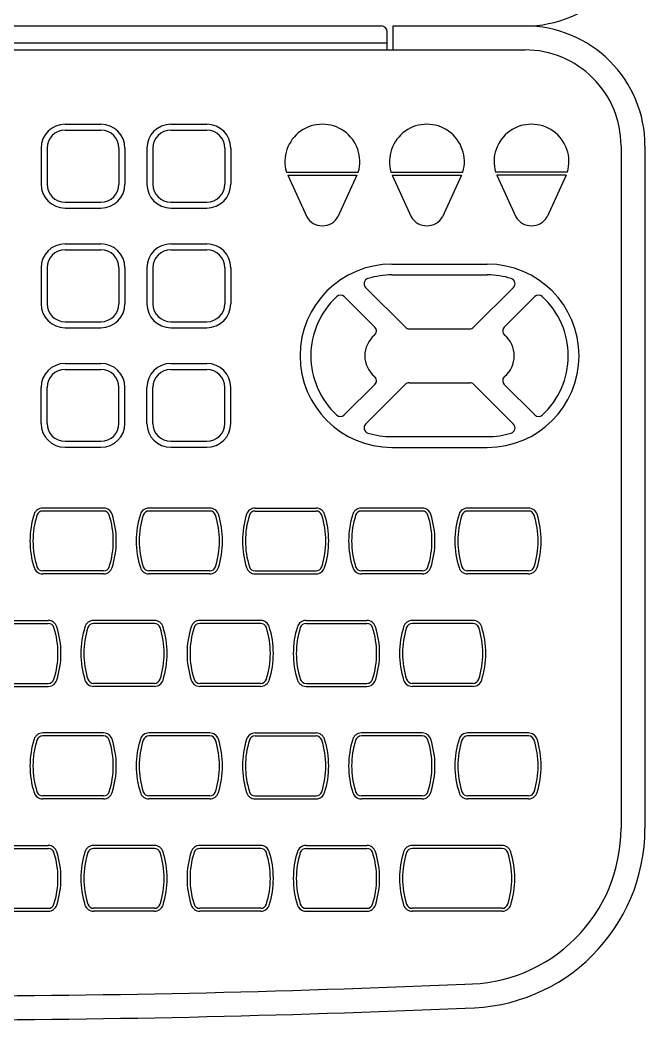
# Model space of a CAD drawing. Extents: x 5.885 to 6.007, y 4.563 to 4.729.
# Drawn here: x 5.9545 to 6.0066, y 4.5633 to 4.6468 of the extents above; entities that cross this region are included whole.
import ezdxf

# ---------------------------------------------------------------- set-up
doc = ezdxf.new("R2010")
doc.units = 0
doc.layers.add('LAYOUT', color=4, linetype='CONTINUOUS')

msp = doc.modelspace()

# ---------------------------------------------------------------- linework, layer by layer
at = {"layer": 'LAYOUT', "color": 0}
for p, q in [((5.906649388641306, 4.646343939913974), (5.984649388641306, 4.646343939913974)), ((5.985649388641307, 4.646343939913974), (5.996649388641307, 4.646343939913974)), ((5.985649388641306, 4.644343939913974), (5.985649388641306, 4.646343939913974)), ((5.985149388641307, 4.644343939913974), (5.985149388641306, 4.645843939913974)), ((5.894649388641305, 4.644343939913974), (5.996649388641307, 4.644343939913974)), ((5.906149388641306, 4.644943939913974), (5.985149388641306, 4.644943939913975)), ((5.958266622131831, 4.638139234691102), (5.961266622131831, 4.638139234691101)), ((5.958266622131831, 4.637639234691102), (5.961266622131831, 4.637639234691101)), ((5.967095103270706, 4.638139234691102), (5.970095103270706, 4.638139234691101)), ((5.967095103270706, 4.637639234691102), (5.970095103270706, 4.637639234691101)), ((5.956266622131831, 4.636139234691102), (5.956266622131831, 4.6331392346911)), ((5.956766622131831, 4.636139234691102), (5.956766622131831, 4.6331392346911)), ((5.962766622131831, 4.636139234691101), (5.962766622131831, 4.6331392346911)), ((5.96326662213183, 4.636139234691101), (5.96326662213183, 4.6331392346911)), ((5.965095103270706, 4.636139234691102), (5.965095103270706, 4.6331392346911)), ((5.965595103270706, 4.636139234691102), (5.965595103270706, 4.6331392346911)), ((5.971595103270706, 4.636139234691101), (5.971595103270706, 4.6331392346911)), ((5.972095103270706, 4.636139234691101), (5.972095103270706, 4.6331392346911)), ((6.004649388641307, 4.636343939913974), (6.004649388641305, 4.579343939913974)), ((6.006649388641307, 4.636343939913974), (6.006649388641304, 4.579343939913974)), ((5.976733060168015, 4.634139234691101), (5.982733060168016, 4.634139234691101)), ((5.976846975273988, 4.633889234691101), (5.982619145062044, 4.633889234691101)), ((5.976846975273987, 4.633889234691101), (5.978428457779874, 4.63041848668892)), ((5.982619145062044, 4.633889234691101), (5.981037662556158, 4.63041848668892)), ((5.985457447281582, 4.634139234691101), (5.991457447281583, 4.634139234691101)), ((5.985571362387554, 4.633889234691101), (5.987152844893441, 4.63041848668892)), ((5.985571362387555, 4.633889234691101), (5.991343532175611, 4.633889234691101)), ((5.991343532175611, 4.633889234691101), (5.989762049669725, 4.63041848668892)), ((6.000181834395151, 4.634139234691101), (5.99418183439515, 4.634139234691101)), ((5.994295749501122, 4.633889234691101), (5.995877232007008, 4.63041848668892)), ((6.000067919289178, 4.633889234691101), (5.994295749501122, 4.633889234691101)), ((6.000067919289179, 4.633889234691101), (5.998486436783292, 4.63041848668892)), ((5.958266622131831, 4.6316392346911), (5.961266622131831, 4.6316392346911)), ((5.958266622131831, 4.6311392346911), (5.961266622131831, 4.6311392346911)), ((5.967095103270706, 4.6316392346911), (5.970095103270706, 4.6316392346911)), ((5.967095103270706, 4.6311392346911), (5.970095103270706, 4.6311392346911)), ((5.958266622131831, 4.628151645641757), (5.961266622131831, 4.628151645641756)), ((5.958266622131831, 4.627651645641757), (5.961266622131831, 4.627651645641756)), ((5.967095103270706, 4.628151645641757), (5.970095103270706, 4.628151645641756)), ((5.967095103270706, 4.627651645641757), (5.970095103270706, 4.627651645641756)), ((5.956266622131831, 4.626151645641757), (5.956266622131831, 4.623151645641755)), ((5.956766622131831, 4.626151645641757), (5.956766622131831, 4.623151645641755)), ((5.962766622131831, 4.626151645641756), (5.962766622131831, 4.623151645641755)), ((5.96326662213183, 4.626151645641756), (5.96326662213183, 4.623151645641755)), ((5.965095103270706, 4.626151645641757), (5.965095103270706, 4.623151645641755)), ((5.965595103270706, 4.626151645641757), (5.965595103270706, 4.623151645641755)), ((5.971595103270706, 4.626151645641756), (5.971595103270706, 4.623151645641755)), ((5.972095103270706, 4.626151645641756), (5.972095103270706, 4.623151645641755)), ((5.9855247587583, 4.626456773067257), (5.993496848205527, 4.626456773067257)), ((5.9855247587583, 4.625556773067256), (5.993496848205527, 4.625556773067256)), ((5.98666574901597, 4.621188575015722), (5.983346575169112, 4.624507748862582)), ((5.992355857947857, 4.621188575015722), (5.995675031794798, 4.624507748862664)), ((5.984111794395091, 4.621196945224327), (5.981561850345089, 4.62374688927433)), ((5.994909812568905, 4.621196945224499), (5.99745975661881, 4.623746889274404)), ((5.958266622131831, 4.621651645641755), (5.961266622131831, 4.621651645641755)), ((5.958266622131831, 4.621151645641755), (5.961266622131831, 4.621151645641755)), ((5.967095103270706, 4.621651645641755), (5.970095103270706, 4.621651645641755)), ((5.967095103270706, 4.621151645641755), (5.970095103270706, 4.621151645641755)), ((5.986983947067504, 4.621056773067256), (5.992037659896322, 4.621056773067256)), ((5.958266622131831, 4.618164056592412), (5.961266622131831, 4.618164056592412)), ((5.958266622131831, 4.617664056592412), (5.961266622131831, 4.617664056592412)), ((5.967095103270706, 4.618164056592412), (5.970095103270706, 4.618164056592412)), ((5.967095103270706, 4.617664056592412), (5.970095103270706, 4.617664056592412)), ((5.956266622131831, 4.61316405659241), (5.956266622131831, 4.616164056592412)), ((5.956766622131831, 4.61316405659241), (5.956766622131831, 4.616164056592412)), ((5.962766622131831, 4.613164056592411), (5.962766622131831, 4.616164056592412)), ((5.96326662213183, 4.613164056592411), (5.96326662213183, 4.616164056592412)), ((5.965095103270706, 4.61316405659241), (5.965095103270706, 4.616164056592412)), ((5.965595103270706, 4.61316405659241), (5.965595103270706, 4.616164056592412)), ((5.971595103270706, 4.613164056592411), (5.971595103270706, 4.616164056592412)), ((5.972095103270706, 4.613164056592411), (5.972095103270706, 4.616164056592412)), ((5.984111794395091, 4.616416600910184), (5.981561850345089, 4.613866656860181)), ((5.986665749015968, 4.616424971118789), (5.983346575169112, 4.61310579727193)), ((5.986983947067502, 4.616556773067257), (5.992037659896323, 4.616556773067257)), ((5.992355857947858, 4.616424971118789), (5.995675031794798, 4.613105797271848)), ((5.994909812568905, 4.616416600910012), (5.997459756618811, 4.613866656860107)), ((5.9855247587583, 4.612056773067256), (5.993496848205527, 4.612056773067256)), ((5.958266622131831, 4.61166405659241), (5.961266622131831, 4.611664056592411)), ((5.958266622131831, 4.61116405659241), (5.961266622131831, 4.611164056592411)), ((5.967095103270706, 4.61166405659241), (5.970095103270706, 4.611664056592411)), ((5.967095103270706, 4.61116405659241), (5.970095103270706, 4.611164056592411)), ((5.9855247587583, 4.611156773067256), (5.993496848205527, 4.611156773067256)), ((5.961481817722884, 4.606093939913975), (5.956402104086651, 4.606093939913975)), ((5.97034353256532, 4.606093939913975), (5.965263818929087, 4.606093939913975)), ((5.974125533771522, 4.606093939913975), (5.979205247407755, 4.606093939913975)), ((5.988066962250191, 4.606093939913975), (5.982987248613957, 4.606093939913975)), ((5.996928677092626, 4.606093939913975), (5.991848963456393, 4.606093939913975)), ((5.961481817722884, 4.605843939913974), (5.956402104086651, 4.605843939913974)), ((5.97034353256532, 4.605843939913974), (5.965263818929087, 4.605843939913974)), ((5.974125533771522, 4.605843939913974), (5.979205247407755, 4.605843939913974)), ((5.988066962250191, 4.605843939913974), (5.982987248613957, 4.605843939913974)), ((5.996928677092626, 4.605843939913974), (5.991848963456393, 4.605843939913974)), ((5.961481817722883, 4.600843939913975), (5.956402104086651, 4.600843939913974)), ((5.961481817722883, 4.600593939913975), (5.956402104086651, 4.600593939913974)), ((5.970343532565319, 4.600843939913975), (5.965263818929087, 4.600843939913974)), ((5.970343532565319, 4.600593939913975), (5.965263818929087, 4.600593939913974)), ((5.974125533771523, 4.600843939913975), (5.979205247407755, 4.600843939913974)), ((5.974125533771523, 4.600593939913975), (5.979205247407755, 4.600593939913974)), ((5.98806696225019, 4.600843939913975), (5.982987248613957, 4.600843939913974)), ((5.98806696225019, 4.600593939913975), (5.982987248613957, 4.600593939913974)), ((5.996928677092625, 4.600843939913975), (5.991848963456393, 4.600843939913974)), ((5.996928677092625, 4.600593939913975), (5.991848963456393, 4.600593939913974)), ((5.951784590208616, 4.596702558540234), (5.956864303844849, 4.596702558540234)), ((5.965726018687285, 4.596702558540234), (5.960646305051052, 4.596702558540234)), ((5.97458773352972, 4.596702558540234), (5.969508019893487, 4.596702558540234)), ((5.978369734735923, 4.596702558540234), (5.983449448372156, 4.596702558540234)), ((5.992311163214591, 4.596702558540234), (5.987231449578358, 4.596702558540234)), ((5.951784590208616, 4.596452558540234), (5.956864303844849, 4.596452558540234)), ((5.965726018687285, 4.596452558540234), (5.960646305051052, 4.596452558540234)), ((5.97458773352972, 4.596452558540234), (5.969508019893487, 4.596452558540234)), ((5.978369734735923, 4.596452558540234), (5.983449448372156, 4.596452558540234)), ((5.992311163214591, 4.596452558540234), (5.987231449578358, 4.596452558540234)), ((5.951784590208617, 4.591452558540235), (5.956864303844849, 4.591452558540234)), ((5.951784590208617, 4.591202558540235), (5.956864303844849, 4.591202558540234)), ((5.965726018687284, 4.591452558540235), (5.960646305051052, 4.591452558540234)), ((5.965726018687284, 4.591202558540235), (5.960646305051052, 4.591202558540234)), ((5.974587733529719, 4.591452558540235), (5.969508019893487, 4.591452558540234)), ((5.974587733529719, 4.591202558540235), (5.969508019893487, 4.591202558540234)), ((5.978369734735923, 4.591452558540235), (5.983449448372156, 4.591452558540234)), ((5.978369734735923, 4.591202558540235), (5.983449448372156, 4.591202558540234)), ((5.99231116321459, 4.591452558540235), (5.987231449578358, 4.591452558540234)), ((5.99231116321459, 4.591202558540235), (5.987231449578358, 4.591202558540234)), ((5.961481817722883, 4.587311177166494), (5.956402104086651, 4.587311177166495)), ((5.961481817722883, 4.587061177166493), (5.956402104086651, 4.587061177166494)), ((5.970343532565319, 4.587311177166494), (5.965263818929087, 4.587311177166495)), ((5.970343532565319, 4.587061177166493), (5.965263818929087, 4.587061177166494)), ((5.974125533771523, 4.587311177166494), (5.979205247407755, 4.587311177166495)), ((5.974125533771523, 4.587061177166493), (5.979205247407755, 4.587061177166494)), ((5.98806696225019, 4.587311177166494), (5.982987248613957, 4.587311177166495)), ((5.98806696225019, 4.587061177166493), (5.982987248613957, 4.587061177166494)), ((5.996928677092625, 4.587311177166494), (5.991848963456393, 4.587311177166495)), ((5.996928677092625, 4.587061177166493), (5.991848963456393, 4.587061177166494)), ((5.961481817722884, 4.582061177166494), (5.956402104086651, 4.582061177166494)), ((5.961481817722884, 4.581811177166494), (5.956402104086651, 4.581811177166494)), ((5.97034353256532, 4.582061177166494), (5.965263818929087, 4.582061177166494)), ((5.97034353256532, 4.581811177166494), (5.965263818929087, 4.581811177166494)), ((5.974125533771522, 4.582061177166494), (5.979205247407755, 4.582061177166494)), ((5.974125533771522, 4.581811177166494), (5.979205247407755, 4.581811177166494)), ((5.988066962250191, 4.582061177166494), (5.982987248613957, 4.582061177166494)), ((5.988066962250191, 4.581811177166494), (5.982987248613957, 4.581811177166494)), ((5.996928677092626, 4.582061177166494), (5.991848963456393, 4.582061177166494)), ((5.996928677092626, 4.581811177166494), (5.991848963456393, 4.581811177166494)), ((5.951784590208617, 4.577919795792753), (5.956864303844849, 4.577919795792754)), ((5.951784590208617, 4.577669795792753), (5.956864303844849, 4.577669795792754)), ((5.965726018687284, 4.577919795792753), (5.960646305051052, 4.577919795792754)), ((5.965726018687284, 4.577669795792753), (5.960646305051052, 4.577669795792754)), ((5.974587733529719, 4.577919795792753), (5.969508019893487, 4.577919795792754)), ((5.974587733529719, 4.577669795792753), (5.969508019893487, 4.577669795792754)), ((5.978369734735923, 4.577919795792753), (5.983449448372156, 4.577919795792754)), ((5.978369734735923, 4.577669795792753), (5.983449448372156, 4.577669795792754)), ((5.994730908003985, 4.577919795792753), (5.987231449578358, 4.577919795792754)), ((5.994730908003985, 4.577669795792753), (5.987231449578358, 4.577669795792754)), ((5.951784590208616, 4.572669795792754), (5.956864303844849, 4.572669795792754)), ((5.965726018687285, 4.572669795792754), (5.960646305051052, 4.572669795792754)), ((5.97458773352972, 4.572669795792754), (5.969508019893487, 4.572669795792754)), ((5.978369734735923, 4.572669795792754), (5.983449448372156, 4.572669795792754)), ((5.994730908003986, 4.572669795792754), (5.987231449578358, 4.572669795792754)), ((5.951784590208616, 4.572419795792753), (5.956864303844849, 4.572419795792753)), ((5.965726018687285, 4.572419795792753), (5.960646305051052, 4.572419795792753)), ((5.97458773352972, 4.572419795792753), (5.969508019893487, 4.572419795792753)), ((5.978369734735923, 4.572419795792753), (5.983449448372156, 4.572419795792753)), ((5.994730908003986, 4.572419795792753), (5.987231449578358, 4.572419795792753))]:
    msp.add_line(p, q, dxfattribs=at)
for centre, radius, start, end in [((5.996649388641307, 4.656343939913974), 0.01, 270, 1.2213e-12), ((5.984649388641306, 4.645843939913974), 0.0005, 2.54444e-11, 90), ((5.996649388641307, 4.636343939913974), 0.01, 359.9999999999988, 90), ((5.996649388641307, 4.636343939913974), 0.008, 359.9999999999988, 90), ((5.958266622131831, 4.636139234691102), 0.002, 90, 180), ((5.958266622131831, 4.636139234691102), 0.0015, 90, 180), ((5.961266622131831, 4.636139234691101), 0.002, 0, 89.99999999999234), ((5.961266622131831, 4.636139234691101), 0.0015, 0, 89.99999999999234), ((5.967095103270706, 4.636139234691102), 0.002, 90, 180), ((5.967095103270706, 4.636139234691102), 0.0015, 90, 180), ((5.970095103270706, 4.636139234691101), 0.002, 0, 89.99999999999234), ((5.970095103270706, 4.636139234691101), 0.0015, 0, 89.99999999999234), ((5.979733060168016, 4.635014234691102), 0.0031250000000011, 343.7397952916822, 196.2602047083693), ((5.988457447281583, 4.635014234691102), 0.0031250000000011, 343.7397952916822, 196.2602047083693), ((5.99718183439515, 4.635014234691102), 0.0031250000000011, 343.7397952916307, 196.2602047083178), ((5.958266622131831, 4.6331392346911), 0.002, 180, 270), ((5.958266622131831, 4.6331392346911), 0.0015, 180, 270), ((5.961266622131831, 4.6331392346911), 0.002, 270.0000000000076, 0), ((5.961266622131831, 4.6331392346911), 0.0015, 270.0000000000076, 0), ((5.967095103270706, 4.6331392346911), 0.002, 180, 270), ((5.967095103270706, 4.6331392346911), 0.0015, 180, 270), ((5.970095103270706, 4.6331392346911), 0.0015, 270.0000000000076, 0), ((5.970095103270706, 4.6331392346911), 0.002, 270.0000000000076, 0), ((5.979733060168016, 4.63115876542619), 0.0015, 209.5721492740182, 330.4278507259818), ((5.988457447281583, 4.63115876542619), 0.0015, 209.5721492740182, 330.4278507259818), ((5.99718183439515, 4.63115876542619), 0.0015, 209.5721492740182, 330.4278507259818), ((5.958266622131831, 4.626151645641757), 0.002, 90, 180), ((5.958266622131831, 4.626151645641757), 0.0015, 90, 180), ((5.961266622131831, 4.626151645641756), 0.002, 0, 89.99999999999234), ((5.961266622131831, 4.626151645641756), 0.0015, 0, 89.99999999999234), ((5.967095103270706, 4.626151645641757), 0.002, 90, 180), ((5.967095103270706, 4.626151645641757), 0.0015, 90, 180), ((5.970095103270706, 4.626151645641756), 0.002, 0, 89.99999999999234), ((5.970095103270706, 4.626151645641756), 0.0015, 0, 89.99999999999234), ((5.9855247587583, 4.618806773067256), 0.0076500000000002, 90, 270), ((5.993496848205527, 4.618806773067256), 0.0076500000000002, 270, 90), ((5.983664773220644, 4.624825946914115), 0.00045, 107.1716774840879, 225), ((5.9855247587583, 4.618806773067256), 0.0067500000000002, 90, 107.1716774841056), ((5.993496848205527, 4.618806773067256), 0.0067500000000002, 72.82832251539857, 90), ((5.995356833743264, 4.624825946914198), 0.00045, 315, 72.82832251536497), ((5.9855247587583, 4.618806773067256), 0.0067500000000002, 132.8077628188371, 227.1922371811629), ((5.981243652293554, 4.623428691222797), 0.00045, 45, 132.8077628188208), ((5.997777954670345, 4.62342869122287), 0.00045, 47.19223718117954, 135), ((5.993496848205527, 4.618806773067256), 0.0067500000000002, 312.8077628188754, 47.19223718113419), ((5.958266622131831, 4.623151645641755), 0.002, 180, 270), ((5.958266622131831, 4.623151645641755), 0.0015, 180, 270), ((5.961266622131831, 4.623151645641755), 0.0015, 270.0000000000076, 0), ((5.961266622131831, 4.623151645641755), 0.002, 270.0000000000076, 0), ((5.967095103270706, 4.623151645641755), 0.002, 180, 270), ((5.967095103270706, 4.623151645641755), 0.0015, 180, 270), ((5.970095103270706, 4.623151645641755), 0.002, 270.0000000000076, 0), ((5.970095103270706, 4.623151645641755), 0.0015, 270.0000000000076, 0), ((5.983793596343558, 4.620878747172793), 0.00045, 309.8792133051604, 45), ((5.986983947067504, 4.621506773067256), 0.00045, 225, 270), ((5.992037659896322, 4.621506773067256), 0.00045, 270, 315), ((5.99522801062044, 4.620878747172965), 0.00045, 135, 230.1207866943841), ((5.9855247587583, 4.618806773067256), 0.0022500000000002, 129.8792133051543, 230.1207866948457), ((5.993496848205527, 4.618806773067256), 0.0022500000000002, 309.8792133056025, 50.12078669438444), ((5.958266622131831, 4.616164056592412), 0.002, 90, 180), ((5.958266622131831, 4.616164056592412), 0.0015, 90, 180), ((5.961266622131831, 4.616164056592412), 0.002, 0, 89.99999999999237), ((5.961266622131831, 4.616164056592412), 0.0015, 0, 89.99999999999237), ((5.967095103270706, 4.616164056592412), 0.002, 90, 180), ((5.967095103270706, 4.616164056592412), 0.0015, 90, 180), ((5.970095103270706, 4.616164056592412), 0.002, 0, 89.99999999999237), ((5.970095103270706, 4.616164056592412), 0.0015, 0, 89.99999999999237), ((5.983793596343558, 4.616734798961718), 0.00045, 314.999999999928, 50.12078669483965), ((5.995228010620439, 4.616734798961547), 0.00045, 129.879213305603, 225.0000000000719), ((5.986983947067502, 4.616106773067256), 0.00045, 90, 135.000000000012), ((5.986983947067504, 4.616106773067256), 0.00045, 90, 135), ((5.992037659896323, 4.616106773067256), 0.00045, 44.999999999994, 90), ((5.992037659896322, 4.616106773067256), 0.00045, 45, 90), ((5.981243652293554, 4.614184854911715), 0.00045, 227.1922371811792, 315), ((5.997777954670346, 4.614184854911642), 0.00045, 225, 312.8077628188896), ((5.958266622131831, 4.61316405659241), 0.002, 180, 270), ((5.958266622131831, 4.61316405659241), 0.0015, 180, 270), ((5.961266622131831, 4.613164056592411), 0.0015, 270.0000000000076, 0), ((5.961266622131831, 4.613164056592411), 0.002, 270.0000000000076, 0), ((5.967095103270706, 4.61316405659241), 0.002, 180, 270), ((5.967095103270706, 4.61316405659241), 0.0015, 180, 270), ((5.970095103270706, 4.613164056592411), 0.002, 270.0000000000076, 0), ((5.970095103270706, 4.613164056592411), 0.0015, 270.0000000000076, 0), ((5.983664773220645, 4.612787599220396), 0.00045, 134.999999999928, 252.828322515912), ((5.995356833743264, 4.612787599220313), 0.00045, 287.171677484635, 45), ((5.9855247587583, 4.618806773067256), 0.0067500000000002, 252.8283225159029, 270), ((5.993496848205527, 4.618806773067256), 0.0067500000000002, 270, 287.1716774846014), ((5.956402104086651, 4.605343939913975), 0.00075, 90, 162.3705228698742), ((5.961481817722884, 4.605343939913975), 0.00075, 17.62947712915415, 90), ((5.965263818929087, 4.605343939913975), 0.00075, 90, 162.3705228698742), ((5.97034353256532, 4.605343939913975), 0.00075, 17.62947712915415, 90), ((5.974125533771522, 4.605343939913975), 0.00075, 90, 162.3705228708459), ((5.979205247407755, 4.605343939913975), 0.00075, 17.62947713012577, 90), ((5.982987248613957, 4.605343939913975), 0.00075, 90, 162.3705228698742), ((5.988066962250191, 4.605343939913975), 0.00075, 17.62947712915415, 90), ((5.991848963456393, 4.605343939913975), 0.00075, 90, 162.3705228698742), ((5.996928677092626, 4.605343939913975), 0.00075, 17.62947712915415, 90), ((5.962695666923642, 4.603343939913975), 0.0073537060190653, 162.3705228698431, 197.6294771301637), ((5.962695666923642, 4.603343939913975), 0.0071037060190653, 162.3705228698431, 197.6294771301637), ((5.956402104086651, 4.605343939913975), 0.0005, 90, 162.3705228698742), ((5.961481817722884, 4.605343939913975), 0.0005, 17.62947712915415, 90), ((5.955188254885512, 4.603343939913975), 0.0071037060190653, 342.3705228708445, 17.62947712915555), ((5.955188254885512, 4.603343939913975), 0.0073537060190653, 342.3705228708445, 17.62947712915555), ((5.971557381766077, 4.603343939913975), 0.0073537060190653, 162.3705228698431, 197.6294771301637), ((5.971557381766077, 4.603343939913975), 0.0071037060190653, 162.3705228698431, 197.6294771301637), ((5.965263818929087, 4.605343939913975), 0.0005, 90, 162.3705228698742), ((5.97034353256532, 4.605343939913975), 0.0005, 17.62947712915415, 90), ((5.964049969727947, 4.603343939913975), 0.0071037060190653, 342.3705228708444, 17.62947712915555), ((5.964049969727947, 4.603343939913975), 0.0073537060190653, 342.3705228708444, 17.62947712915555), ((5.980419096608895, 4.603343939913975), 0.0073537060190653, 162.3705228708444, 197.6294771291555), ((5.980419096608895, 4.603343939913975), 0.0071037060190653, 162.3705228708444, 197.6294771291555), ((5.974125533771522, 4.605343939913975), 0.0005, 90, 162.3705228708459), ((5.979205247407755, 4.605343939913975), 0.0005, 17.62947713012577, 90), ((5.972911684570764, 4.603343939913975), 0.0071037060190653, 342.3705228698363, 17.62947713015686), ((5.972911684570764, 4.603343939913975), 0.0073537060190653, 342.3705228698363, 17.62947713015686), ((5.989280811450948, 4.603343939913975), 0.0073537060190653, 162.3705228698431, 197.6294771301637), ((5.989280811450948, 4.603343939913975), 0.0071037060190653, 162.3705228698431, 197.6294771301637), ((5.982987248613957, 4.605343939913975), 0.0005, 90, 162.3705228698742), ((5.988066962250191, 4.605343939913975), 0.0005, 17.62947712915415, 90), ((5.981773399412818, 4.603343939913975), 0.0071037060190653, 342.3705228708444, 17.62947712915555), ((5.981773399412818, 4.603343939913975), 0.0073537060190653, 342.3705228708444, 17.62947712915555), ((5.998142526293384, 4.603343939913975), 0.0073537060190653, 162.3705228698431, 197.6294771301637), ((5.998142526293384, 4.603343939913975), 0.0071037060190653, 162.3705228698431, 197.6294771301637), ((5.991848963456393, 4.605343939913975), 0.0005, 90, 162.3705228698742), ((5.996928677092626, 4.605343939913975), 0.0005, 17.62947712915415, 90), ((5.990635114255253, 4.603343939913975), 0.0071037060190653, 342.3705228708445, 17.62947712915555), ((5.990635114255253, 4.603343939913975), 0.0073537060190653, 342.3705228708445, 17.62947712915555), ((5.956402104086651, 4.601343939913974), 0.00075, 197.6294771301257, 270), ((5.956402104086651, 4.601343939913974), 0.0005, 197.6294771301257, 270), ((5.961481817722883, 4.601343939913975), 0.0005, 270, 342.3705228708767), ((5.961481817722883, 4.601343939913975), 0.00075, 270, 342.3705228708767), ((5.965263818929087, 4.601343939913974), 0.00075, 197.6294771301257, 270), ((5.965263818929087, 4.601343939913974), 0.0005, 197.6294771301257, 270), ((5.970343532565319, 4.601343939913975), 0.0005, 270, 342.3705228708767), ((5.970343532565319, 4.601343939913975), 0.00075, 270, 342.3705228708767), ((5.974125533771523, 4.601343939913975), 0.00075, 197.6294771291233, 270), ((5.974125533771523, 4.601343939913975), 0.0005, 197.6294771291233, 270), ((5.979205247407755, 4.601343939913974), 0.0005, 270, 342.3705228698742), ((5.979205247407755, 4.601343939913974), 0.00075, 270, 342.3705228698742), ((5.982987248613957, 4.601343939913974), 0.00075, 197.6294771301257, 270), ((5.982987248613957, 4.601343939913974), 0.0005, 197.6294771301257, 270), ((5.98806696225019, 4.601343939913975), 0.0005, 270, 342.3705228708767), ((5.98806696225019, 4.601343939913975), 0.00075, 270, 342.3705228708767), ((5.991848963456393, 4.601343939913974), 0.00075, 197.6294771301257, 270), ((5.991848963456393, 4.601343939913974), 0.0005, 197.6294771301257, 270), ((5.996928677092625, 4.601343939913975), 0.0005, 270, 342.3705228708767), ((5.996928677092625, 4.601343939913975), 0.00075, 270, 342.3705228708767), ((5.956864303844849, 4.595952558540234), 0.00075, 17.62947713012577, 90), ((5.960646305051052, 4.595952558540234), 0.00075, 90, 162.3705228698742), ((5.965726018687285, 4.595952558540234), 0.00075, 17.62947712915415, 90), ((5.969508019893487, 4.595952558540234), 0.00075, 90, 162.3705228698742), ((5.97458773352972, 4.595952558540234), 0.00075, 17.62947712915415, 90), ((5.978369734735923, 4.595952558540234), 0.00075, 90, 162.3705228708459), ((5.983449448372156, 4.595952558540234), 0.00075, 17.62947713012577, 90), ((5.987231449578358, 4.595952558540234), 0.00075, 90, 162.3705228698742), ((5.992311163214591, 4.595952558540234), 0.00075, 17.62947712915415, 90), ((5.956864303844849, 4.595952558540234), 0.0005, 17.62947713012577, 90), ((5.950570741007859, 4.593952558540234), 0.0071037060190653, 342.3705228698363, 17.62947713015686), ((5.950570741007859, 4.593952558540234), 0.0073537060190653, 342.3705228698363, 17.62947713015686), ((5.966939867888042, 4.593952558540234), 0.0073537060190653, 162.3705228698431, 197.6294771301637), ((5.966939867888042, 4.593952558540234), 0.0071037060190653, 162.3705228698431, 197.6294771301637), ((5.960646305051052, 4.595952558540234), 0.0005, 90, 162.3705228698742), ((5.965726018687285, 4.595952558540234), 0.0005, 17.62947712915415, 90), ((5.959432455849912, 4.593952558540234), 0.0071037060190653, 342.3705228708445, 17.62947712915555), ((5.959432455849912, 4.593952558540234), 0.0073537060190653, 342.3705228708445, 17.62947712915555), ((5.975801582730478, 4.593952558540234), 0.0073537060190653, 162.3705228698431, 197.6294771301637), ((5.975801582730478, 4.593952558540234), 0.0071037060190653, 162.3705228698431, 197.6294771301637), ((5.969508019893487, 4.595952558540234), 0.0005, 90, 162.3705228698742), ((5.97458773352972, 4.595952558540234), 0.0005, 17.62947712915415, 90), ((5.968294170692348, 4.593952558540234), 0.0071037060190653, 342.3705228708444, 17.62947712915555), ((5.968294170692348, 4.593952558540234), 0.0073537060190653, 342.3705228708444, 17.62947712915555), ((5.984663297573295, 4.593952558540234), 0.0073537060190653, 162.3705228708444, 197.6294771291555), ((5.984663297573295, 4.593952558540234), 0.0071037060190653, 162.3705228708444, 197.6294771291555), ((5.978369734735923, 4.595952558540234), 0.0005, 90, 162.3705228708459), ((5.983449448372156, 4.595952558540234), 0.0005, 17.62947713012577, 90), ((5.977155885535165, 4.593952558540234), 0.0071037060190653, 342.3705228698363, 17.62947713015686), ((5.977155885535165, 4.593952558540234), 0.0073537060190653, 342.3705228698363, 17.62947713015686), ((5.993525012415349, 4.593952558540234), 0.0073537060190653, 162.3705228698431, 197.6294771301637), ((5.993525012415349, 4.593952558540234), 0.0071037060190653, 162.3705228698431, 197.6294771301637), ((5.987231449578358, 4.595952558540234), 0.0005, 90, 162.3705228698742), ((5.992311163214591, 4.595952558540234), 0.0005, 17.62947712915415, 90), ((5.986017600377219, 4.593952558540234), 0.0071037060190653, 342.3705228708444, 17.62947712915555), ((5.986017600377219, 4.593952558540234), 0.0073537060190653, 342.3705228708444, 17.62947712915555), ((5.956864303844849, 4.591952558540234), 0.0005, 270, 342.3705228698742), ((5.956864303844849, 4.591952558540234), 0.00075, 270, 342.3705228698742), ((5.960646305051052, 4.591952558540234), 0.00075, 197.6294771301257, 270), ((5.960646305051052, 4.591952558540234), 0.0005, 197.6294771301257, 270), ((5.965726018687284, 4.591952558540235), 0.0005, 270, 342.3705228708767), ((5.965726018687284, 4.591952558540235), 0.00075, 270, 342.3705228708767), ((5.969508019893487, 4.591952558540234), 0.00075, 197.6294771301257, 270), ((5.969508019893487, 4.591952558540234), 0.0005, 197.6294771301257, 270), ((5.974587733529719, 4.591952558540235), 0.0005, 270, 342.3705228708767), ((5.974587733529719, 4.591952558540235), 0.00075, 270, 342.3705228708767), ((5.978369734735923, 4.591952558540235), 0.00075, 197.6294771291233, 270), ((5.978369734735923, 4.591952558540235), 0.0005, 197.6294771291233, 270), ((5.983449448372156, 4.591952558540234), 0.0005, 270, 342.3705228698742), ((5.983449448372156, 4.591952558540234), 0.00075, 270, 342.3705228698742), ((5.987231449578358, 4.591952558540234), 0.00075, 197.6294771301257, 270), ((5.987231449578358, 4.591952558540234), 0.0005, 197.6294771301257, 270), ((5.99231116321459, 4.591952558540235), 0.0005, 270, 342.3705228708767), ((5.99231116321459, 4.591952558540235), 0.00075, 270, 342.3705228708767), ((5.962695666923642, 4.584561177166494), 0.0073537060190653, 162.3705228698363, 197.6294771301568), ((5.962695666923642, 4.584561177166494), 0.0071037060190653, 162.3705228698363, 197.6294771301568), ((5.956402104086651, 4.586561177166494), 0.00075, 90, 162.3705228698743), ((5.956402104086651, 4.586561177166494), 0.0005, 90, 162.3705228698743), ((5.961481817722883, 4.586561177166494), 0.00075, 17.62947712912331, 90), ((5.961481817722883, 4.586561177166494), 0.0005, 17.62947712912331, 90), ((5.955188254885512, 4.584561177166494), 0.0071037060190653, 342.3705228708444, 17.62947712915552), ((5.955188254885512, 4.584561177166494), 0.0073537060190653, 342.3705228708444, 17.62947712915552), ((5.971557381766077, 4.584561177166494), 0.0073537060190653, 162.3705228698363, 197.6294771301568), ((5.971557381766077, 4.584561177166494), 0.0071037060190653, 162.3705228698363, 197.6294771301568), ((5.965263818929087, 4.586561177166494), 0.00075, 90, 162.3705228698743), ((5.965263818929087, 4.586561177166494), 0.0005, 90, 162.3705228698743), ((5.970343532565319, 4.586561177166494), 0.00075, 17.62947712912331, 90), ((5.970343532565319, 4.586561177166494), 0.0005, 17.62947712912331, 90), ((5.964049969727947, 4.584561177166494), 0.0071037060190653, 342.3705228708444, 17.62947712915557), ((5.964049969727947, 4.584561177166494), 0.0073537060190653, 342.3705228708444, 17.62947712915557), ((5.980419096608895, 4.584561177166494), 0.0073537060190653, 162.3705228708445, 197.6294771291555), ((5.980419096608895, 4.584561177166494), 0.0071037060190653, 162.3705228708445, 197.6294771291555), ((5.974125533771523, 4.586561177166494), 0.00075, 90, 162.3705228708767), ((5.974125533771523, 4.586561177166494), 0.0005, 90, 162.3705228708767), ((5.979205247407755, 4.586561177166494), 0.00075, 17.62947713012577, 90), ((5.979205247407755, 4.586561177166494), 0.0005, 17.62947713012577, 90), ((5.972911684570764, 4.584561177166494), 0.0071037060190653, 342.3705228698431, 17.62947713016368), ((5.972911684570764, 4.584561177166494), 0.0073537060190653, 342.3705228698431, 17.62947713016368), ((5.989280811450948, 4.584561177166494), 0.0073537060190653, 162.3705228698363, 197.6294771301568), ((5.989280811450948, 4.584561177166494), 0.0071037060190653, 162.3705228698363, 197.6294771301568), ((5.982987248613957, 4.586561177166494), 0.00075, 90, 162.3705228698743), ((5.982987248613957, 4.586561177166494), 0.0005, 90, 162.3705228698743), ((5.98806696225019, 4.586561177166494), 0.00075, 17.62947712912331, 90), ((5.98806696225019, 4.586561177166494), 0.0005, 17.62947712912331, 90), ((5.981773399412818, 4.584561177166494), 0.0071037060190653, 342.3705228708444, 17.62947712915557), ((5.981773399412818, 4.584561177166494), 0.0073537060190653, 342.3705228708444, 17.62947712915557), ((5.998142526293384, 4.584561177166494), 0.0073537060190653, 162.3705228698363, 197.6294771301568), ((5.998142526293384, 4.584561177166494), 0.0071037060190653, 162.3705228698363, 197.6294771301568), ((5.991848963456393, 4.586561177166494), 0.00075, 90, 162.3705228698743), ((5.991848963456393, 4.586561177166494), 0.0005, 90, 162.3705228698743), ((5.996928677092625, 4.586561177166494), 0.00075, 17.62947712912331, 90), ((5.996928677092625, 4.586561177166494), 0.0005, 17.62947712912331, 90), ((5.990635114255253, 4.584561177166494), 0.0071037060190653, 342.3705228708444, 17.62947712915552), ((5.990635114255253, 4.584561177166494), 0.0073537060190653, 342.3705228708444, 17.62947712915552), ((5.956402104086651, 4.582561177166494), 0.00075, 197.6294771301257, 270), ((5.956402104086651, 4.582561177166494), 0.0005, 197.6294771301257, 270), ((5.961481817722884, 4.582561177166494), 0.0005, 270, 342.3705228708458), ((5.961481817722884, 4.582561177166494), 0.00075, 270, 342.3705228708458), ((5.965263818929087, 4.582561177166494), 0.00075, 197.6294771301257, 270), ((5.965263818929087, 4.582561177166494), 0.0005, 197.6294771301257, 270), ((5.97034353256532, 4.582561177166494), 0.0005, 270, 342.3705228708458), ((5.97034353256532, 4.582561177166494), 0.00075, 270, 342.3705228708458), ((5.974125533771522, 4.582561177166494), 0.00075, 197.6294771291541, 270), ((5.974125533771522, 4.582561177166494), 0.0005, 197.6294771291541, 270), ((5.979205247407755, 4.582561177166494), 0.0005, 270, 342.3705228698742), ((5.979205247407755, 4.582561177166494), 0.00075, 270, 342.3705228698742), ((5.982987248613957, 4.582561177166494), 0.00075, 197.6294771301257, 270), ((5.982987248613957, 4.582561177166494), 0.0005, 197.6294771301257, 270), ((5.988066962250191, 4.582561177166494), 0.0005, 270, 342.3705228708458), ((5.988066962250191, 4.582561177166494), 0.00075, 270, 342.3705228708458), ((5.991848963456393, 4.582561177166494), 0.00075, 197.6294771301257, 270), ((5.991848963456393, 4.582561177166494), 0.0005, 197.6294771301257, 270), ((5.996928677092626, 4.582561177166494), 0.0005, 270, 342.3705228708458), ((5.996928677092626, 4.582561177166494), 0.00075, 270, 342.3705228708458), ((5.991649388641305, 4.579343939913974), 0.013, 269.8151339532618, 359.9999999999986), ((5.991649388641305, 4.579343939913974), 0.015, 270, 359.9999999999986), ((5.956864303844849, 4.577169795792754), 0.00075, 17.62947713012577, 90), ((5.956864303844849, 4.577169795792754), 0.0005, 17.62947713012577, 90), ((5.960646305051052, 4.577169795792754), 0.00075, 90, 162.3705228698743), ((5.960646305051052, 4.577169795792754), 0.0005, 90, 162.3705228698743), ((5.965726018687284, 4.577169795792753), 0.00075, 17.62947712912331, 90), ((5.965726018687284, 4.577169795792753), 0.0005, 17.62947712912331, 90), ((5.969508019893487, 4.577169795792754), 0.00075, 90, 162.3705228698743), ((5.969508019893487, 4.577169795792754), 0.0005, 90, 162.3705228698743), ((5.974587733529719, 4.577169795792753), 0.00075, 17.62947712912331, 90), ((5.974587733529719, 4.577169795792753), 0.0005, 17.62947712912331, 90), ((5.978369734735923, 4.577169795792753), 0.00075, 90, 162.3705228708767), ((5.978369734735923, 4.577169795792753), 0.0005, 90, 162.3705228708767), ((5.983449448372156, 4.577169795792754), 0.00075, 17.62947713012577, 90), ((5.983449448372156, 4.577169795792754), 0.0005, 17.62947713012577, 90), ((5.987231449578358, 4.577169795792754), 0.00075, 90, 162.3705228698743), ((5.987231449578358, 4.577169795792754), 0.0005, 90, 162.3705228698743), ((5.994730908003985, 4.577169795792753), 0.00075, 17.62947712912331, 90), ((5.994730908003985, 4.577169795792753), 0.0005, 17.62947712912331, 90), ((5.950570741007859, 4.575169795792753), 0.0071037060190653, 342.3705228698431, 17.62947713016368), ((5.950570741007859, 4.575169795792753), 0.0073537060190653, 342.3705228698431, 17.62947713016368), ((5.966939867888042, 4.575169795792753), 0.0073537060190653, 162.3705228698363, 197.6294771301568), ((5.966939867888042, 4.575169795792753), 0.0071037060190653, 162.3705228698363, 197.6294771301568), ((5.959432455849912, 4.575169795792753), 0.0071037060190653, 342.3705228708444, 17.62947712915552), ((5.959432455849912, 4.575169795792753), 0.0073537060190653, 342.3705228708444, 17.62947712915552), ((5.975801582730478, 4.575169795792753), 0.0073537060190653, 162.3705228698363, 197.6294771301568), ((5.975801582730478, 4.575169795792753), 0.0071037060190653, 162.3705228698363, 197.6294771301568), ((5.968294170692348, 4.575169795792753), 0.0071037060190653, 342.3705228708444, 17.62947712915557), ((5.968294170692348, 4.575169795792753), 0.0073537060190653, 342.3705228708444, 17.62947712915557), ((5.984663297573295, 4.575169795792753), 0.0073537060190653, 162.3705228708445, 197.6294771291555), ((5.984663297573295, 4.575169795792753), 0.0071037060190653, 162.3705228708445, 197.6294771291555), ((5.977155885535165, 4.575169795792753), 0.0071037060190653, 342.3705228698431, 17.62947713016368), ((5.977155885535165, 4.575169795792753), 0.0073537060190653, 342.3705228698431, 17.62947713016368), ((5.993525012415349, 4.575169795792753), 0.0073537060190653, 162.3705228698363, 197.6294771301568), ((5.993525012415349, 4.575169795792753), 0.0071037060190653, 162.3705228698363, 197.6294771301568), ((5.988437345166614, 4.575169795792753), 0.0071037060190653, 342.3705228708444, 17.62947712915557), ((5.988437345166614, 4.575169795792753), 0.0073537060190653, 342.3705228708444, 17.62947712915557), ((5.956864303844849, 4.573169795792754), 0.0005, 270, 342.3705228698742), ((5.956864303844849, 4.573169795792754), 0.00075, 270, 342.3705228698742), ((5.960646305051052, 4.573169795792754), 0.00075, 197.6294771301257, 270), ((5.960646305051052, 4.573169795792754), 0.0005, 197.6294771301257, 270), ((5.965726018687285, 4.573169795792754), 0.0005, 270, 342.3705228708458), ((5.965726018687285, 4.573169795792754), 0.00075, 270, 342.3705228708458), ((5.969508019893487, 4.573169795792754), 0.00075, 197.6294771301257, 270), ((5.969508019893487, 4.573169795792754), 0.0005, 197.6294771301257, 270), ((5.97458773352972, 4.573169795792754), 0.0005, 270, 342.3705228708458), ((5.97458773352972, 4.573169795792754), 0.00075, 270, 342.3705228708458), ((5.978369734735923, 4.573169795792754), 0.00075, 197.6294771291541, 270), ((5.978369734735923, 4.573169795792754), 0.0005, 197.6294771291541, 270), ((5.983449448372156, 4.573169795792754), 0.0005, 270, 342.3705228698742), ((5.983449448372156, 4.573169795792754), 0.00075, 270, 342.3705228698742), ((5.987231449578358, 4.573169795792754), 0.00075, 197.6294771301257, 270), ((5.987231449578358, 4.573169795792754), 0.0005, 197.6294771301257, 270), ((5.994730908003986, 4.573169795792754), 0.0005, 270, 342.3705228708458), ((5.994730908003986, 4.573169795792754), 0.00075, 270, 342.3705228708458), ((5.945649388641305, 5.621843939913589), 1.056499999999615, 267.5068303185793, 272.4931696814207), ((5.945649388641305, 5.621843939913589), 1.058499999999615, 267.5092714664625, 272.4907285335375)]:
    msp.add_arc(centre, radius, start, end, dxfattribs=at)

doc.saveas('drawing.dxf')
